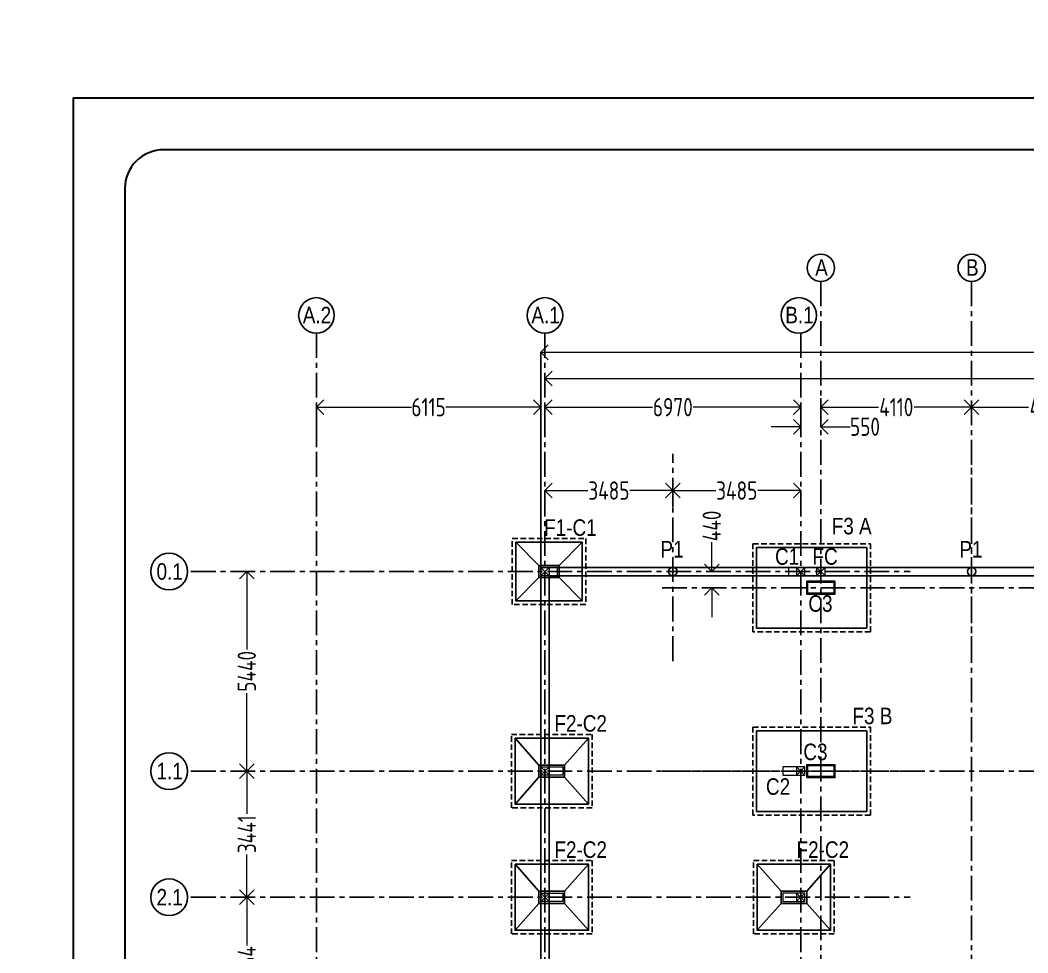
# Model space of a CAD drawing. Header units: inches. Extents: x -605 to 2991212, y -2872845 to 0.
# Drawn here: x 2282114 to 2309579, y -2640501 to -2615071 of the extents above; entities that cross this region are included whole.
import ezdxf
from ezdxf import colors
from ezdxf.entities.mleader import LeaderData, LeaderLine
from ezdxf.math import Vec2, Vec3

# ---------------------------------------------------------------- set-up
doc = ezdxf.new("R2010")
doc.units = ezdxf.units.IN
doc.header["$LTSCALE"] = 600
doc.header["$MEASUREMENT"] = 0
doc.linetypes.add('CENTER', pattern=[2, 1.25, -0.25, 0.25, -0.25])
doc.linetypes.add('DASHED2', pattern=[0.375, 0.25, -0.125])
for name, color, linetype, lineweight in [('PV_TEXT_ROMANS', 7, 'Continuous', 0), ('rDIMension', 1, 'Continuous', 18), ('rRCC 2', 40, 'Continuous', 15), ('rSHEET', 2, 'Continuous', 30)]:
    doc.layers.add(name, color=color, linetype=linetype, lineweight=lineweight)
doc.layers.add('see level', color=2, linetype='Continuous')
doc.layers.add('SnT-CENTER2', color=8, linetype='CENTER')
doc.styles.add('DIM', font='geniso.shx', dxfattribs={"width": 0.85})
doc.styles.add('J.P', font='ARIALN.TTF')
doc.styles.add('TEXT3', font='geniso.shx')
doc.dimstyles.new('ST-100', dxfattribs={"dimscale": 100, "dimtxt": 2.5, "dimasz": 2, "dimexe": 0.18, "dimexo": 0.0625, "dimgap": 0.2, "dimtad": 0, "dimdec": 0, "dimzin": 0, "dimdsep": 46, "dimtxsty": 'DIM', "dimblk": 'OPEN90', "dimcen": 0.09, "dimclrd": 256, "dimclrt": 7, "dimadec": 0, "dimazin": 0, "dimtfac": 1, "dimtdec": 0, "dimtofl": 0, "dimtmove": 0, "dimatfit": 3, "dimldrblk": 'OPEN90', "dimfxl": 1, "dimtolj": 1, "dimtzin": 0, "dimlwd": -1, "dimarcsym": 0})

# ---------------------------------------------------------------- blocks, each defined once
blk = doc.blocks.new('_Open90')
at = {"color": 0, "linetype": 'ByBlock', "lineweight": -2}
for p, q in [((0, 0), (-1, 0)), ((-0.5, 0.5), (0, 0)), ((0, 0), (-0.5, -0.5))]:
    blk.add_line(p, q, dxfattribs=at)
blk = doc.blocks.new('*D1334')
at = {"layer": 'Defpoints', "color": 0, "linetype": 'ByBlock'}
for p in [(2303388, -2625623), (2296418, -2625978), (2303388, -2625965)]:
    blk.add_point(p, dxfattribs=at)
at = {"layer": 'rDIMension', "color": 0, "linetype": 'ByBlock', "lineweight": -2}
for p, q in [((2296418, -2625978), (2296418, -2625623)), ((2303388, -2625965), (2303388, -2625623))]:
    blk.add_line(p, q, dxfattribs=at)
at = {"layer": 'rDIMension'}
for p, q in [((2296818, -2625623), (2299351, -2625623)), ((2302988, -2625623), (2300455, -2625623))]:
    blk.add_line(p, q, dxfattribs=at)
at = {"layer": 'rDIMension', "linetype": 'ByBlock', "xscale": 400, "yscale": 400, "zscale": 400, "rotation": 180}
blk.add_blockref('_Open90', (2296418, -2625623), dxfattribs=at)
at = {"layer": 'rDIMension', "linetype": 'ByBlock', "xscale": 400, "yscale": 400, "zscale": 400}
blk.add_blockref('_Open90', (2303388, -2625623), dxfattribs=at)
at = {"layer": 'rDIMension', "color": 7, "linetype": 'ByBlock', "insert": (2299903, -2625623), "char_height": 500, "attachment_point": 5, "style": 'DIM'}
blk.add_mtext('\\A1;6970', dxfattribs=at)
blk = doc.blocks.new('*D1335')
at = {"layer": 'Defpoints', "color": 0, "linetype": 'ByBlock'}
for p in [(2288130, -2635545), (2288130, -2638986), (2288291, -2638986)]:
    blk.add_point(p, dxfattribs=at)
at = {"layer": 'rDIMension', "color": 0, "linetype": 'ByBlock', "lineweight": -2}
for p, q in [((2288130, -2635545), (2288291, -2635545)), ((2288130, -2638986), (2288291, -2638986))]:
    blk.add_line(p, q, dxfattribs=at)
at = {"layer": 'rDIMension'}
for p, q in [((2288291, -2635945), (2288291, -2636714)), ((2288291, -2638586), (2288291, -2637817))]:
    blk.add_line(p, q, dxfattribs=at)
at = {"layer": 'rDIMension', "linetype": 'ByBlock', "xscale": 400, "yscale": 400, "zscale": 400}
for p, rotation in [((2288291, -2635545), 90), ((2288291, -2638986), 270)]:
    blk.add_blockref('_Open90', p, dxfattribs=dict(at, rotation=rotation))
at = {"layer": 'rDIMension', "color": 7, "linetype": 'ByBlock', "insert": (2288291, -2637265), "char_height": 500, "attachment_point": 5, "rotation": 90, "style": 'DIM'}
blk.add_mtext('\\A1;3441', dxfattribs=at)
blk = doc.blocks.new('*D1336')
at = {"layer": 'Defpoints', "color": 0, "linetype": 'ByBlock'}
for p in [(2288130, -2638986), (2288291, -2642750), (2288291, -2642750)]:
    blk.add_point(p, dxfattribs=at)
at = {"layer": 'rDIMension', "color": 0, "linetype": 'ByBlock', "lineweight": -2}
for p, q in [((2288130, -2638986), (2288291, -2638986)), ((2288291, -2642750), (2288291, -2642750))]:
    blk.add_line(p, q, dxfattribs=at)
at = {"layer": 'rDIMension'}
for p, q in [((2288291, -2639386), (2288291, -2640296)), ((2288291, -2642350), (2288291, -2641441))]:
    blk.add_line(p, q, dxfattribs=at)
at = {"layer": 'rDIMension', "linetype": 'ByBlock', "xscale": 400, "yscale": 400, "zscale": 400}
for p, rotation in [((2288291, -2638986), 90), ((2288291, -2642750), 270)]:
    blk.add_blockref('_Open90', p, dxfattribs=dict(at, rotation=rotation))
at = {"layer": 'rDIMension', "color": 7, "linetype": 'ByBlock', "insert": (2288291, -2640868), "char_height": 500, "attachment_point": 5, "rotation": 90, "style": 'DIM'}
blk.add_mtext('\\A1;3764', dxfattribs=at)
blk = doc.blocks.new('*D1358')
at = {"layer": 'Defpoints', "color": 0, "linetype": 'ByBlock'}
for p in [(2303388, -2625623), (2303938, -2625623), (2303938, -2626155)]:
    blk.add_point(p, dxfattribs=at)
at = {"layer": 'rDIMension', "color": 0, "linetype": 'ByBlock', "lineweight": -2}
for p, q in [((2303388, -2625623), (2303388, -2626155)), ((2303938, -2625623), (2303938, -2626155))]:
    blk.add_line(p, q, dxfattribs=at)
at = {"layer": 'rDIMension'}
for p, q in [((2302988, -2626155), (2302588, -2626155)), ((2304338, -2626155), (2304738, -2626155))]:
    blk.add_line(p, q, dxfattribs=at)
at = {"layer": 'rDIMension', "linetype": 'ByBlock', "xscale": 400, "yscale": 400, "zscale": 400}
blk.add_blockref('_Open90', (2303388, -2626155), dxfattribs=at)
at = {"layer": 'rDIMension', "linetype": 'ByBlock', "xscale": 400, "yscale": 400, "zscale": 400, "rotation": 180}
blk.add_blockref('_Open90', (2303938, -2626155), dxfattribs=at)
at = {"layer": 'rDIMension', "color": 7, "linetype": 'ByBlock', "insert": (2305141, -2626155), "char_height": 500, "attachment_point": 5, "style": 'DIM'}
blk.add_mtext('\\A1;550', dxfattribs=at)
blk = doc.blocks.new('*D1359')
at = {"layer": 'Defpoints', "color": 0, "linetype": 'ByBlock'}
for p in [(2303938, -2625381), (2308048, -2625623), (2308048, -2625623)]:
    blk.add_point(p, dxfattribs=at)
at = {"layer": 'rDIMension', "color": 0, "linetype": 'ByBlock', "lineweight": -2}
for p, q in [((2303938, -2625381), (2303938, -2625623)), ((2308048, -2625623), (2308048, -2625623))]:
    blk.add_line(p, q, dxfattribs=at)
at = {"layer": 'rDIMension'}
for p, q in [((2304338, -2625623), (2305505, -2625623)), ((2307648, -2625623), (2306481, -2625623))]:
    blk.add_line(p, q, dxfattribs=at)
at = {"layer": 'rDIMension', "linetype": 'ByBlock', "xscale": 400, "yscale": 400, "zscale": 400, "rotation": 180}
blk.add_blockref('_Open90', (2303938, -2625623), dxfattribs=at)
at = {"layer": 'rDIMension', "linetype": 'ByBlock', "xscale": 400, "yscale": 400, "zscale": 400}
blk.add_blockref('_Open90', (2308048, -2625623), dxfattribs=at)
at = {"layer": 'rDIMension', "color": 7, "linetype": 'ByBlock', "insert": (2305993, -2625623), "char_height": 500, "attachment_point": 5, "style": 'DIM'}
blk.add_mtext('\\A1;4110', dxfattribs=at)
blk = doc.blocks.new('*D1360')
at = {"layer": 'Defpoints', "color": 0, "linetype": 'ByBlock'}
for p in [(2308048, -2625623), (2312298, -2625623), (2312298, -2625623)]:
    blk.add_point(p, dxfattribs=at)
at = {"layer": 'rDIMension', "color": 0, "linetype": 'ByBlock', "lineweight": -2}
for p, q in [((2308048, -2625623), (2308048, -2625623)), ((2312298, -2625623), (2312298, -2625623))]:
    blk.add_line(p, q, dxfattribs=at)
at = {"layer": 'rDIMension'}
for p, q in [((2308448, -2625623), (2309600, -2625623)), ((2311898, -2625623), (2310746, -2625623))]:
    blk.add_line(p, q, dxfattribs=at)
at = {"layer": 'rDIMension', "linetype": 'ByBlock', "xscale": 400, "yscale": 400, "zscale": 400, "rotation": 180}
blk.add_blockref('_Open90', (2308048, -2625623), dxfattribs=at)
at = {"layer": 'rDIMension', "linetype": 'ByBlock', "xscale": 400, "yscale": 400, "zscale": 400}
blk.add_blockref('_Open90', (2312298, -2625623), dxfattribs=at)
at = {"layer": 'rDIMension', "color": 7, "linetype": 'ByBlock', "insert": (2310173, -2625623), "char_height": 500, "attachment_point": 5, "style": 'DIM'}
blk.add_mtext('\\A1;4250', dxfattribs=at)
blk = doc.blocks.new('*D1416')
at = {"layer": 'Defpoints', "color": 0, "linetype": 'ByBlock'}
for p in [(2358208, -2624134), (2358208, -2624842), (2296418, -2624927)]:
    blk.add_point(p, dxfattribs=at)
at = {"layer": 'rDIMension', "color": 0, "linetype": 'ByBlock', "lineweight": -2}
for p, q in [((2358208, -2624134), (2358208, -2624842)), ((2296418, -2624927), (2296418, -2624842))]:
    blk.add_line(p, q, dxfattribs=at)
at = {"layer": 'rDIMension'}
for p, q in [((2296818, -2624842), (2326209, -2624842)), ((2357808, -2624842), (2328418, -2624842))]:
    blk.add_line(p, q, dxfattribs=at)
at = {"layer": 'rDIMension', "linetype": 'ByBlock', "xscale": 400, "yscale": 400, "zscale": 400, "rotation": 180}
blk.add_blockref('_Open90', (2296418, -2624842), dxfattribs=at)
at = {"layer": 'rDIMension', "linetype": 'ByBlock', "xscale": 400, "yscale": 400, "zscale": 400}
blk.add_blockref('_Open90', (2358208, -2624842), dxfattribs=at)
at = {"layer": 'rDIMension', "color": 7, "linetype": 'ByBlock', "insert": (2327313, -2624842), "char_height": 500, "attachment_point": 5, "style": 'DIM'}
blk.add_mtext('\\A1;61790C/C', dxfattribs=at)
blk = doc.blocks.new('*D1417')
at = {"layer": 'Defpoints', "color": 0, "linetype": 'ByBlock'}
for p in [(2358843, -2624128), (2296303, -2629990), (2358843, -2629990)]:
    blk.add_point(p, dxfattribs=at)
at = {"layer": 'rDIMension', "color": 0, "linetype": 'ByBlock', "lineweight": -2}
for p, q in [((2296303, -2629990), (2296303, -2624128)), ((2358843, -2629990), (2358843, -2624128))]:
    blk.add_line(p, q, dxfattribs=at)
at = {"layer": 'rDIMension'}
for p, q in [((2296703, -2624128), (2326363, -2624128)), ((2358443, -2624128), (2328783, -2624128))]:
    blk.add_line(p, q, dxfattribs=at)
at = {"layer": 'rDIMension', "linetype": 'ByBlock', "xscale": 400, "yscale": 400, "zscale": 400, "rotation": 180}
blk.add_blockref('_Open90', (2296303, -2624128), dxfattribs=at)
at = {"layer": 'rDIMension', "linetype": 'ByBlock', "xscale": 400, "yscale": 400, "zscale": 400}
blk.add_blockref('_Open90', (2358843, -2624128), dxfattribs=at)
at = {"layer": 'rDIMension', "color": 7, "linetype": 'ByBlock', "insert": (2327573, -2624128), "char_height": 500, "attachment_point": 5, "style": 'DIM'}
blk.add_mtext('\\A1;62540O/O', dxfattribs=at)
blk = doc.blocks.new('*D1425')
at = {"layer": 'Defpoints', "color": 0, "linetype": 'DASHED2'}
for p in [(2300964, -2630105), (2301124, -2630105), (2301124, -2630545)]:
    blk.add_point(p, dxfattribs=at)
at = {"layer": 'rDIMension'}
for p, q in [((2300964, -2629705), (2300964, -2629305)), ((2300964, -2630945), (2300964, -2631345))]:
    blk.add_line(p, q, dxfattribs=at)
at = {"layer": 'rDIMension', "color": 0, "linetype": 'ByBlock', "lineweight": -2}
for p, q in [((2301124, -2630105), (2300964, -2630105)), ((2301124, -2630545), (2300964, -2630545))]:
    blk.add_line(p, q, dxfattribs=at)
at = {"layer": 'rDIMension', "linetype": 'DASHED2', "xscale": 400, "yscale": 400, "zscale": 400}
for p, rotation in [((2300964, -2630105), 270), ((2300964, -2630545), 90)]:
    blk.add_blockref('_Open90', p, dxfattribs=dict(at, rotation=rotation))
at = {"layer": 'rDIMension', "color": 7, "linetype": 'DASHED2', "insert": (2300964, -2628860), "char_height": 500, "attachment_point": 5, "rotation": 90, "style": 'DIM'}
blk.add_mtext('\\A1;440', dxfattribs=at)
blk = doc.blocks.new('*D1439')
at = {"layer": 'Defpoints', "color": 0, "linetype": 'ByBlock'}
for p in [(2303388, -2627897), (2299903, -2628342), (2303388, -2628342)]:
    blk.add_point(p, dxfattribs=at)
at = {"layer": 'rDIMension', "color": 0, "linetype": 'ByBlock', "lineweight": -2}
for p, q in [((2299903, -2628342), (2299903, -2627897)), ((2303388, -2628342), (2303388, -2627897))]:
    blk.add_line(p, q, dxfattribs=at)
at = {"layer": 'rDIMension'}
for p, q in [((2300303, -2627897), (2301073, -2627897)), ((2302988, -2627897), (2302218, -2627897))]:
    blk.add_line(p, q, dxfattribs=at)
at = {"layer": 'rDIMension', "linetype": 'ByBlock', "xscale": 400, "yscale": 400, "zscale": 400, "rotation": 180}
blk.add_blockref('_Open90', (2299903, -2627897), dxfattribs=at)
at = {"layer": 'rDIMension', "linetype": 'ByBlock', "xscale": 400, "yscale": 400, "zscale": 400}
blk.add_blockref('_Open90', (2303388, -2627897), dxfattribs=at)
at = {"layer": 'rDIMension', "color": 7, "linetype": 'ByBlock', "insert": (2301646, -2627897), "char_height": 500, "attachment_point": 5, "style": 'DIM'}
blk.add_mtext('\\A1;3485', dxfattribs=at)
blk = doc.blocks.new('*D1440')
at = {"layer": 'Defpoints', "color": 0, "linetype": 'ByBlock'}
for p in [(2296418, -2627897), (2296418, -2628342), (2299903, -2628342)]:
    blk.add_point(p, dxfattribs=at)
at = {"layer": 'rDIMension', "color": 0, "linetype": 'ByBlock', "lineweight": -2}
for p, q in [((2296418, -2628342), (2296418, -2627897)), ((2299903, -2628342), (2299903, -2627897))]:
    blk.add_line(p, q, dxfattribs=at)
at = {"layer": 'rDIMension'}
for p, q in [((2296818, -2627897), (2297588, -2627897)), ((2299503, -2627897), (2298733, -2627897))]:
    blk.add_line(p, q, dxfattribs=at)
at = {"layer": 'rDIMension', "linetype": 'ByBlock', "xscale": 400, "yscale": 400, "zscale": 400, "rotation": 180}
blk.add_blockref('_Open90', (2296418, -2627897), dxfattribs=at)
at = {"layer": 'rDIMension', "linetype": 'ByBlock', "xscale": 400, "yscale": 400, "zscale": 400}
blk.add_blockref('_Open90', (2299903, -2627897), dxfattribs=at)
at = {"layer": 'rDIMension', "color": 7, "linetype": 'ByBlock', "insert": (2298161, -2627897), "char_height": 500, "attachment_point": 5, "style": 'DIM'}
blk.add_mtext('\\A1;3485', dxfattribs=at)
blk = doc.blocks.new('*D1460')
at = {"layer": 'Defpoints', "color": 0, "linetype": 'ByBlock'}
for p in [(2288291, -2630105), (2288491, -2630105), (2288491, -2635545)]:
    blk.add_point(p, dxfattribs=at)
at = {"layer": 'rDIMension', "color": 0, "linetype": 'ByBlock', "lineweight": -2}
for p, q in [((2288491, -2630105), (2288291, -2630105)), ((2288491, -2635545), (2288291, -2635545))]:
    blk.add_line(p, q, dxfattribs=at)
at = {"layer": 'rDIMension'}
for p, q in [((2288291, -2630505), (2288291, -2632231)), ((2288291, -2635145), (2288291, -2633419))]:
    blk.add_line(p, q, dxfattribs=at)
at = {"layer": 'rDIMension', "linetype": 'ByBlock', "xscale": 400, "yscale": 400, "zscale": 400}
for p, rotation in [((2288291, -2630105), 90), ((2288291, -2635545), 270)]:
    blk.add_blockref('_Open90', p, dxfattribs=dict(at, rotation=rotation))
at = {"layer": 'rDIMension', "color": 7, "linetype": 'ByBlock', "insert": (2288291, -2632825), "char_height": 500, "attachment_point": 5, "rotation": 90, "style": 'DIM'}
blk.add_mtext('\\A1;5440', dxfattribs=at)
blk = doc.blocks.new('_DotBlank')
at = {"color": 0, "linetype": 'ByBlock', "lineweight": -2}
blk.add_line((-0.5, 0), (-1, 0), dxfattribs=at)
blk.add_circle((0, 0), 0.5, dxfattribs=at)
blk = doc.blocks.new('*D1633')
at = {"layer": 'Defpoints', "color": 0, "linetype": 'DASHED2'}
for p in [(2290188, -2625623), (2290188, -2626622), (2296303, -2626622)]:
    blk.add_point(p, dxfattribs=at)
at = {"layer": 'rDIMension', "color": 0, "linetype": 'ByBlock', "lineweight": -2}
for p, q in [((2290188, -2626622), (2290188, -2625623)), ((2296303, -2626622), (2296303, -2625623))]:
    blk.add_line(p, q, dxfattribs=at)
at = {"layer": 'rDIMension'}
for p, q in [((2290588, -2625623), (2292779, -2625623)), ((2295903, -2625623), (2293712, -2625623))]:
    blk.add_line(p, q, dxfattribs=at)
at = {"layer": 'rDIMension', "linetype": 'DASHED2', "xscale": 400, "yscale": 400, "zscale": 400, "rotation": 180}
blk.add_blockref('_Open90', (2290188, -2625623), dxfattribs=at)
at = {"layer": 'rDIMension', "linetype": 'DASHED2', "xscale": 400, "yscale": 400, "zscale": 400}
blk.add_blockref('_Open90', (2296303, -2625623), dxfattribs=at)
at = {"layer": 'rDIMension', "color": 7, "linetype": 'DASHED2', "insert": (2293246, -2625623), "char_height": 500, "attachment_point": 5, "style": 'DIM'}
blk.add_mtext('\\A1;6115', dxfattribs=at)

msp = doc.modelspace()

# ---------------------------------------------------------------- linework, layer by layer
at = {"color": 7, "linetype": 'DASHED2'}
for points in [[(2295528.1, -2629204.9), (2297528.1, -2629204.9), (2297528.1, -2631004.9), (2295528.1, -2631004.9)], [(2302088.1, -2629344.9), (2305288.1, -2629344.9), (2305288.1, -2631744.9), (2302088.1, -2631744.9)], [(2302088.1, -2634344.9), (2305288.1, -2634344.9), (2305288.1, -2636744.9), (2302088.1, -2636744.9)], [(2295503.1, -2634544.9), (2297703.1, -2634544.9), (2297703.1, -2636544.9), (2295503.1, -2636544.9)], [(2295503.1, -2637986), (2297703.1, -2637986), (2297703.1, -2639986), (2295503.1, -2639986)], [(2302103.1, -2637986), (2304303.1, -2637986), (2304303.1, -2639986), (2302103.1, -2639986)]]:
    msp.add_lwpolyline(points, close=True, dxfattribs=at)
at = {"color": 1, "linetype": 'ByBlock'}
for points in [[(2295628.1, -2629304.9), (2297428.1, -2629304.9), (2297428.1, -2630904.9), (2295628.1, -2630904.9)], [(2302188.1, -2629444.9), (2305188.1, -2629444.9), (2305188.1, -2631644.9), (2302188.1, -2631644.9)], [(2296253.1, -2630269.9), (2296253.1, -2629939.9), (2296803.1, -2629939.9), (2296803.1, -2630269.9)], [(2302188.1, -2634444.9), (2305188.1, -2634444.9), (2305188.1, -2636644.9), (2302188.1, -2636644.9)], [(2295603.1, -2634644.9), (2297603.1, -2634644.9), (2297603.1, -2636444.9), (2295603.1, -2636444.9)], [(2296253.1, -2635709.9), (2296253.1, -2635379.9), (2296953.1, -2635379.9), (2296953.1, -2635709.9)], [(2295603.1, -2638086), (2297603.1, -2638086), (2297603.1, -2639886), (2295603.1, -2639886)], [(2302203.1, -2638086), (2304203.1, -2638086), (2304203.1, -2639886), (2302203.1, -2639886)], [(2296253.1, -2639151), (2296253.1, -2638821), (2296953.1, -2638821), (2296953.1, -2639151)], [(2303553.1, -2639151), (2303553.1, -2638821), (2302853.1, -2638821), (2302853.1, -2639151)]]:
    msp.add_lwpolyline(points, close=True, dxfattribs=at)
for points in [[(2296253.1, -2629939.9), (2295628.1, -2629304.9)], [(2296803.1, -2629939.9), (2297428.1, -2629304.9)], [(2296253.1, -2630269.9), (2295628.1, -2630904.9)], [(2296803.1, -2630269.9), (2297428.1, -2630904.9)], [(2295603.1, -2634644.9), (2296253.1, -2635379.9)], [(2296953.1, -2635379.9), (2297603.1, -2634644.9)], [(2296253.1, -2635709.9), (2295603.1, -2636444.9)], [(2296953.1, -2635709.9), (2297603.1, -2636444.9)], [(2295603.1, -2638086), (2296253.1, -2638821)], [(2296953.1, -2638821), (2297603.1, -2638086)], [(2302203.1, -2638086), (2302853.1, -2638821)], [(2303553.1, -2638821), (2304203.1, -2638086)], [(2296253.1, -2639151), (2295603.1, -2639886)], [(2296953.1, -2639151), (2297603.1, -2639886)], [(2302853.1, -2639151), (2302203.1, -2639886)], [(2303553.1, -2639151), (2304203.1, -2639886)]]:
    msp.add_lwpolyline(points, dxfattribs=at)
at = {"color": 3, "linetype": 'ByBlock'}
for points in [[(2303553.1, -2630719.9), (2304323.1, -2630719.9), (2304323.1, -2630369.9), (2303553.1, -2630369.9)], [(2303553.1, -2635719.9), (2304323.1, -2635719.9), (2304323.1, -2635369.9), (2303553.1, -2635369.9)]]:
    msp.add_lwpolyline(points, close=True, dxfattribs=at)
at = {"color": 2, "linetype": 'ByBlock'}
for points in [[(2303578.1, -2630694.9), (2304298.1, -2630694.9), (2304298.1, -2630394.9), (2303578.1, -2630394.9)], [(2303578.1, -2635694.9), (2304298.1, -2635694.9), (2304298.1, -2635394.9), (2303578.1, -2635394.9)]]:
    msp.add_lwpolyline(points, close=True, dxfattribs=at)
at = {"color": 1, "linetype": 'ByBlock'}
for centre, radius in [((2303938.1, -2621826), 372.1), ((2308048.1, -2621826), 372.1), ((2290188.1, -2623120.8), 483.5), ((2296418.1, -2623120.8), 483.5), ((2303338.1, -2623120.8), 483.5), ((2286174.4, -2630104.9), 500.4), ((2286174.4, -2635546.5), 500.4), ((2286174.4, -2638986), 500.4)]:
    msp.add_circle(centre, radius, dxfattribs=at)
at = {"color": 8, "linetype": 'ByBlock'}
for centre in [(2299903.1, -2630104.9), (2308048.1, -2630104.9)]:
    msp.add_circle(centre, 115, dxfattribs=at)
at = {"layer": 'rRCC 2', "color": 6}
for p, q in [((2296303.1, -2629989.9), (2296533.1, -2630219.9)), ((2296303.1, -2630219.9), (2296533.1, -2629989.9)), ((2303503.1, -2629989.9), (2303273.1, -2630219.9)), ((2303503.1, -2630219.9), (2303273.1, -2629989.9)), ((2304053.1, -2629989.9), (2303823.1, -2630219.9)), ((2304053.1, -2630219.9), (2303823.1, -2629989.9)), ((2296303.1, -2635429.9), (2296533.1, -2635659.9)), ((2296303.1, -2635659.9), (2296533.1, -2635429.9)), ((2303503.1, -2635429.9), (2303273.1, -2635659.9)), ((2303503.1, -2635659.9), (2303273.1, -2635429.9)), ((2296303.1, -2638871), (2296533.1, -2639101)), ((2296303.1, -2639101), (2296533.1, -2638871)), ((2303503.1, -2638871), (2303273.1, -2639101)), ((2303503.1, -2639101), (2303273.1, -2638871))]:
    msp.add_line(p, q, dxfattribs=at)
for points in [[(2296303.1, -2630219.9), (2296303.1, -2629989.9), (2296753.1, -2629989.9), (2296753.1, -2630219.9)], [(2296303.1, -2629989.9), (2296533.1, -2629989.9), (2296533.1, -2630219.9), (2296303.1, -2630219.9)], [(2303503.1, -2630219.9), (2303503.1, -2629989.9), (2303053.1, -2629989.9), (2303053.1, -2630219.9)], [(2303503.1, -2629989.9), (2303273.1, -2629989.9), (2303273.1, -2630219.9), (2303503.1, -2630219.9)], [(2304053.1, -2629989.9), (2303823.1, -2629989.9), (2303823.1, -2630219.9), (2304053.1, -2630219.9)], [(2296303.1, -2635659.9), (2296303.1, -2635429.9), (2296903.1, -2635429.9), (2296903.1, -2635659.9)], [(2296303.1, -2635429.9), (2296533.1, -2635429.9), (2296533.1, -2635659.9), (2296303.1, -2635659.9)], [(2303503.1, -2635659.9), (2303503.1, -2635429.9), (2302903.1, -2635429.9), (2302903.1, -2635659.9)], [(2303503.1, -2635429.9), (2303273.1, -2635429.9), (2303273.1, -2635659.9), (2303503.1, -2635659.9)], [(2296303.1, -2639101), (2296303.1, -2638871), (2296903.1, -2638871), (2296903.1, -2639101)], [(2296303.1, -2638871), (2296533.1, -2638871), (2296533.1, -2639101), (2296303.1, -2639101)], [(2303503.1, -2639101), (2303503.1, -2638871), (2302903.1, -2638871), (2302903.1, -2639101)], [(2303503.1, -2638871), (2303273.1, -2638871), (2303273.1, -2639101), (2303503.1, -2639101)]]:
    msp.add_lwpolyline(points, close=True, dxfattribs=at)
at = {"layer": 'rSHEET'}
msp.add_lwpolyline([(2388208.2, -2765195), (2388208.2, -2617194.8), (2283561.5, -2617194.8), (2283561.5, -2765195)], close=True, dxfattribs=at)
msp.add_lwpolyline([(2386801.3, -2762728.3), (2386801.3, -2619661.4, 0.4142136), (2385744.2, -2618604.3), (2286025.5, -2618604.3, 0.4142136), (2284968.4, -2619661.4), (2284968.4, -2762728.3, 0.4142136), (2286025.5, -2763785.4), (2385744.2, -2763785.4, 0.4142136)], format="xyb", close=True, dxfattribs=at)
at = {"layer": 'see level', "color": 8, "linetype": 'ByBlock'}
for p, q in [((2296303.1, -2657715.4), (2296303.1, -2629989.9)), ((2296303.1, -2629989.9), (2310868.1, -2629989.9)), ((2296533.1, -2657715.4), (2296533.1, -2630219.9)), ((2296533.1, -2630219.9), (2297803.1, -2630219.9)), ((2296533.1, -2630219.9), (2358613.1, -2630219.9))]:
    msp.add_line(p, q, dxfattribs=at)
at = {"layer": 'SnT-CENTER2', "color": 6, "ltscale": 0.9}
for p, q in [((2303938.1, -2622198.1), (2303938.1, -2723586.2)), ((2308048.1, -2622198.1), (2308048.1, -2723586.2)), ((2299614.3, -2630544.9), (2365919.7, -2630544.9)), ((2299614.3, -2635544.9), (2365919.7, -2635544.9))]:
    msp.add_line(p, q, dxfattribs=at)
at = {"layer": 'SnT-CENTER2', "color": 2, "ltscale": 0.9}
for p, q in [((2290188.1, -2623604.3), (2290188.1, -2721906.4)), ((2296418.1, -2623604.3), (2296418.1, -2721906.4)), ((2303388.1, -2623604.3), (2303388.1, -2721906.4)), ((2286768.3, -2630104.9), (2306372.1, -2630104.9)), ((2286768.3, -2635544.9), (2306372.1, -2635544.9)), ((2286768.3, -2638986), (2306372.1, -2638986))]:
    msp.add_line(p, q, dxfattribs=at)
at = {"layer": 'SnT-CENTER2', "color": 8, "ltscale": 0.9}
for points in [[(2299903.1, -2632544.5), (2299903.1, -2626896.6)], [(2308048.1, -2632544.5), (2308048.1, -2626896.6)]]:
    msp.add_lwpolyline(points, dxfattribs=at)

# ---------------------------------------------------------------- texts
at = {"layer": 'PV_TEXT_ROMANS', "char_height": 450, "style": 'J.P'}
for s, insert, width, attachment_point in [('\\pxqc;A', (2303489, -2621591.9), 931.892, 1), ('\\pxqc;B', (2307599, -2621591.9), 931.892, 1), ('\\pxqc;A.2', (2289739, -2622886.8), 931.892, 1), ('\\pxqc;A.1', (2295969, -2622886.8), 931.892, 1), ('\\pxqc;B.1', (2302889, -2622886.8), 931.892, 1), ('\\pxqc;F1-C1', (2296645.9, -2628681), 931.892, 1), ('\\pxqc;F3 A', (2303529.9, -2628640.7), 2496.79, 1), ('\\pxqc;P1', (2300949.9, -2629272), 2135.966, 3), ('\\pxqc;C1', (2301950.5, -2629470.5), 2135.966, 1), ('\\pxqc;FC', (2302985, -2629469), 2135.966, 1), ('\\pxqc;P1', (2309094.9, -2629272), 2135.966, 3), ('\\pxqc;0.1', (2285724, -2629878), 931.892, 1), ('\\pxqc;C3', (2302858.3, -2630750.7), 2135.966, 1), ('\\pxqc;F3 B', (2304221.7, -2633816.3), 2241.592, 1), ('\\pxqc;F2-C2', (2296925.6, -2634019.8), 931.892, 1), ('\\pxqc;C3', (2302722, -2634795.7), 2135.966, 1), ('\\pxqc;1.1', (2285724, -2635319.6), 931.892, 1), ('\\pxqc;C2', (2301702.7, -2635741.4), 2135.966, 1), ('\\pxqc;F2-C2', (2296925.6, -2637460.8), 931.892, 1), ('\\pxqc;F2-C2', (2303525.6, -2637460.8), 931.892, 1), ('\\pxqc;2.1', (2285724, -2638759), 931.892, 1)]:
    msp.add_mtext(s, dxfattribs=dict(at, insert=insert, width=width, attachment_point=attachment_point))

# ---------------------------------------------------------------- dimensions: what is measured, and where the dimension line sits
at = {"layer": 'rDIMension', "color": 1, "linetype": 'ByBlock'}
for base, p1, p2, text, picture, middle in [((2358843.1, -2624128), (2296303.1, -2629989.9), (2358843.1, -2629989.9), '<>O/O', '*D1417', (2327573.1, -2624128)), ((2358208.1, -2624841.9), (2296418.1, -2624926.7), (2358208.1, -2624134.3), '<>C/C', '*D1416', (2327313.1, -2624841.9))]:
    dim = msp.add_linear_dim(base=base, p1=p1, p2=p2, text=text, dimstyle='ST-100', override={"dimtxt": 5, "dimasz": 4, "dimexe": 0, "dimexo": 0, "dimtmove": 1, "dimfxl": 1.25, "dimtfillclr": 256, "dimarcsym": 2}, dxfattribs=at)
    dim.commit()
    dim.dimension.update_dxf_attribs({"geometry": picture, "text_midpoint": middle})
at = {"layer": 'rDIMension', "color": 7, "linetype": 'ByBlock'}
for base, p1, p2, override, picture, middle in [((2290188.1, -2625623.4), (2296303.1, -2626621.5), (2290188.1, -2626621.5), {"dimtxt": 5, "dimasz": 4, "dimexe": 0, "dimexo": 0, "dimblk": 'Open90', "dimfxl": 1.25, "dimtfillclr": 256, "dimarcsym": 2}, '*D1633', (2293245.6, -2625623.4)), ((2303388.1, -2625623.4), (2296418.1, -2625978.5), (2303388.1, -2625965.4), {"dimtxt": 5, "dimasz": 4, "dimexe": 0, "dimexo": 0, "dimfxl": 1.25, "dimtfillclr": 256, "dimarcsym": 2}, '*D1334', (2299903.1, -2625623.4))]:
    dim = msp.add_linear_dim(base=base, p1=p1, p2=p2, dimstyle='ST-100', override=override, dxfattribs=at)
    dim.commit()
    dim.dimension.update_dxf_attribs({"geometry": picture, "text_midpoint": middle})
at = {"layer": 'rDIMension', "color": 1, "linetype": 'ByBlock'}
for base, p1, p2, override, picture, middle in [((2308048.1, -2625623.4), (2303938.1, -2625380.6), (2308048.1, -2625623.4), {"dimtxt": 5, "dimasz": 4, "dimexe": 0, "dimexo": 0, "dimtmove": 1, "dimfxl": 1.25, "dimtfillclr": 256, "dimarcsym": 2}, '*D1359', (2305993.1, -2625623.4)), ((2312298.1, -2625623.4), (2308048.1, -2625623.4), (2312298.1, -2625623.4), {"dimtxt": 5, "dimasz": 4, "dimexe": 0, "dimexo": 0, "dimtmove": 1, "dimfxl": 1.25, "dimtfillclr": 256, "dimarcsym": 2}, '*D1360', (2310173.1, -2625623.4)), ((2296418.1, -2627896.7), (2299903.1, -2628342), (2296418.1, -2628342), {"dimtxt": 5, "dimasz": 4, "dimexe": 0, "dimexo": 0, "dimblk": 'Open90', "dimtmove": 1, "dimfxl": 1.25, "dimtfillclr": 256, "dimarcsym": 2}, '*D1440', (2298160.6, -2627896.7)), ((2303388.1, -2627896.7), (2299903.1, -2628342), (2303388.1, -2628342), {"dimtxt": 5, "dimasz": 4, "dimexe": 0, "dimexo": 0, "dimblk": 'Open90', "dimtmove": 1, "dimfxl": 1.25, "dimtfillclr": 256, "dimarcsym": 2}, '*D1439', (2301645.6, -2627896.7))]:
    dim = msp.add_linear_dim(base=base, p1=p1, p2=p2, dimstyle='ST-100', override=override, dxfattribs=at)
    dim.commit()
    dim.dimension.update_dxf_attribs({"geometry": picture, "text_midpoint": middle})
at = {"layer": 'rDIMension', "color": 7, "linetype": 'ByBlock'}
dim = msp.add_linear_dim(base=(2303938.1, -2626155.3), p1=(2303388.1, -2625623.4), p2=(2303938.1, -2625623.4), dimstyle='ST-100', override={"dimtxt": 5, "dimasz": 4, "dimexe": 0, "dimexo": 0, "dimfxl": 1.25, "dimtfillclr": 256, "dimarcsym": 2}, dxfattribs=at)
dim.commit()
dim.dimension.update_dxf_attribs({"geometry": '*D1358', "text_midpoint": (2305140.8, -2626155.3), "dimtype": 160})
for base, p1, p2, override, picture, middle in [((2300964.1, -2630104.9), (2301124.2, -2630544.9), (2301124.2, -2630104.9), {"dimtxt": 5, "dimasz": 4, "dimexe": 0, "dimexo": 0, "dimblk": 'Open90', "dimfxl": 1.25, "dimtfillclr": 256, "dimarcsym": 2}, '*D1425', (2300964.1, -2628859.8)), ((2288290.9, -2630104.9), (2288490.9, -2635544.9), (2288490.9, -2630104.9), {"dimtxt": 5, "dimasz": 4, "dimexe": 0, "dimexo": 0, "dimblk": 'Open90', "dimfxl": 1.25, "dimtfillclr": 256, "dimarcsym": 2}, '*D1460', (2288290.9, -2632824.9)), ((2288290.9, -2638986), (2288130.1, -2635544.9), (2288130.1, -2638986), {"dimtxt": 5, "dimasz": 4, "dimexe": 0, "dimexo": 0, "dimfxl": 1.25, "dimtfillclr": 256, "dimarcsym": 2}, '*D1335', (2288290.9, -2637265.5)), ((2288290.9, -2642750.4), (2288130.1, -2638986), (2288290.9, -2642750.4), {"dimtxt": 5, "dimasz": 4, "dimexe": 0, "dimexo": 0, "dimfxl": 1.25, "dimtfillclr": 256, "dimarcsym": 2}, '*D1336', (2288290.9, -2640868.2))]:
    dim = msp.add_linear_dim(base=base, p1=p1, p2=p2, angle=90, dimstyle='ST-100', override=override, dxfattribs=at)
    dim.commit()
    dim.dimension.update_dxf_attribs({"geometry": picture, "text_midpoint": middle})

# ---------------------------------------------------------------- leaders
at = {"layer": 'rRCC 2', "color": 7}
ml = msp.add_multileader_mtext('Standard', dxfattribs=at)
ml.set_content('\\A1;\\W0.85;(a)4-12# ', color=7, style='TEXT3')
ml.set_leader_properties(color=256, linetype='ByLayer', lineweight=-1)
ml.set_arrow_properties(name='DOTBLANK')
ml.build(insert=Vec2(0, 0))
ml.multileader.update_dxf_attribs({"text_top_attachment_type": 0, "text_bottom_attachment_type": 0, "dogleg_length": 7.47, "arrow_head_size": 187.5, "scale": 75})
ctx = ml.context
ctx.base_point, ctx.scale, ctx.char_height, ctx.arrow_head_size, ctx.landing_gap_size, ctx.plane_origin = Vec3(2474235.5, -2625457.1), 75, 250, 187.5, 6.75, Vec3(2469885.5, -2625505)
ctx.text_align_type = 2
notes = []
notes.append((ctx, [(0, (0, 0, 0), (0, 0), (1, 0), 1, [])]))
ctx.mtext.insert, ctx.mtext.alignment, ctx.mtext.flow_direction = Vec3(2475262.2, -2625325.8), 3, 5
for ctx, leaders in notes:
    for number, flags, end, landing, length, lines in leaders:
        leader = LeaderData()
        leader.index, (leader.has_last_leader_line, leader.has_dogleg_vector, leader.attachment_direction) = number, flags
        leader.last_leader_point, leader.dogleg_vector, leader.dogleg_length = Vec3(end), Vec3(landing), length
        for number, points, colour, breaks in lines:
            line = LeaderLine()
            line.index, line.vertices, line.color, line.breaks = number, Vec3.list(points), colors.encode_raw_color(colour), breaks
            leader.lines.append(line)
        ctx.leaders.append(leader)

doc.saveas('drawing.dxf')
